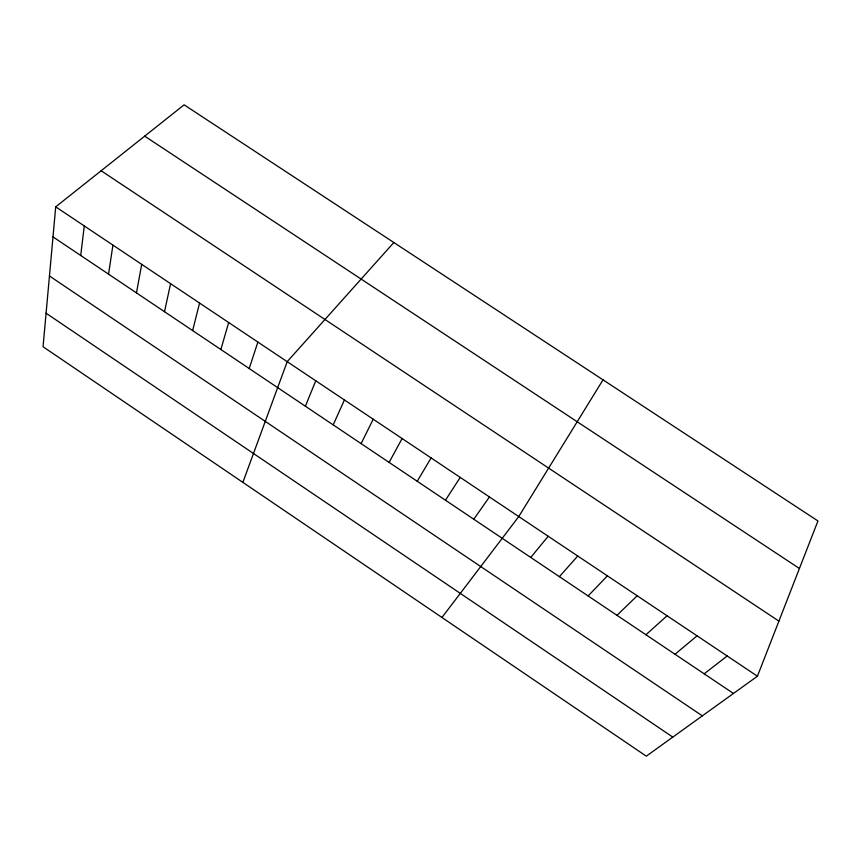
<?xml version="1.0" encoding="UTF-8"?>
<svg xmlns="http://www.w3.org/2000/svg" width="861" height="861" viewBox="0 0 861 861"><rect width="100%" height="100%" fill="white"/><g stroke="black" fill="none" stroke-linecap="round" stroke-linejoin="round"><path stroke-width="1.29" d="M55.717 206.844L43.05 346.746L646.299 756.173L757.432 676.208L817.95 520.959L184.114 104.827L55.717 206.844L757.432 676.208M80.719 255.491L84.27 225.948M108.54 274.153L112.931 245.116M136.468 292.891L141.699 264.359M164.505 311.704L170.575 283.667M192.638 330.581L199.558 303.061M220.868 349.523L228.66 322.531M249.216 368.54L257.869 342.065M242.877 482.364L287.197 361.674L393.854 242.522M305.375 406.231L315.761 380.788M333.185 424.893L344.432 399.967M361.103 443.619L373.222 419.221M389.118 462.422L402.109 438.54M417.241 481.288L431.103 457.934M603.023 379.852L518.763 516.568L441.951 617.488M445.46 500.23L460.215 477.403M473.787 519.226L489.435 496.948M530.742 557.454L548.199 536.252M559.381 576.666L577.753 556.023M588.128 595.952L607.414 575.858M616.982 615.314L637.183 595.78M645.933 634.74L667.071 615.776M675.002 654.242L697.076 635.838M704.169 673.819L727.201 655.985M144.68 136.156L799.428 568.486M101.135 170.758L778.904 621.125M52.995 236.883L733.454 693.46M49.454 275.983L702.339 715.857M46.085 313.221L672.796 737.102"/></g></svg>
